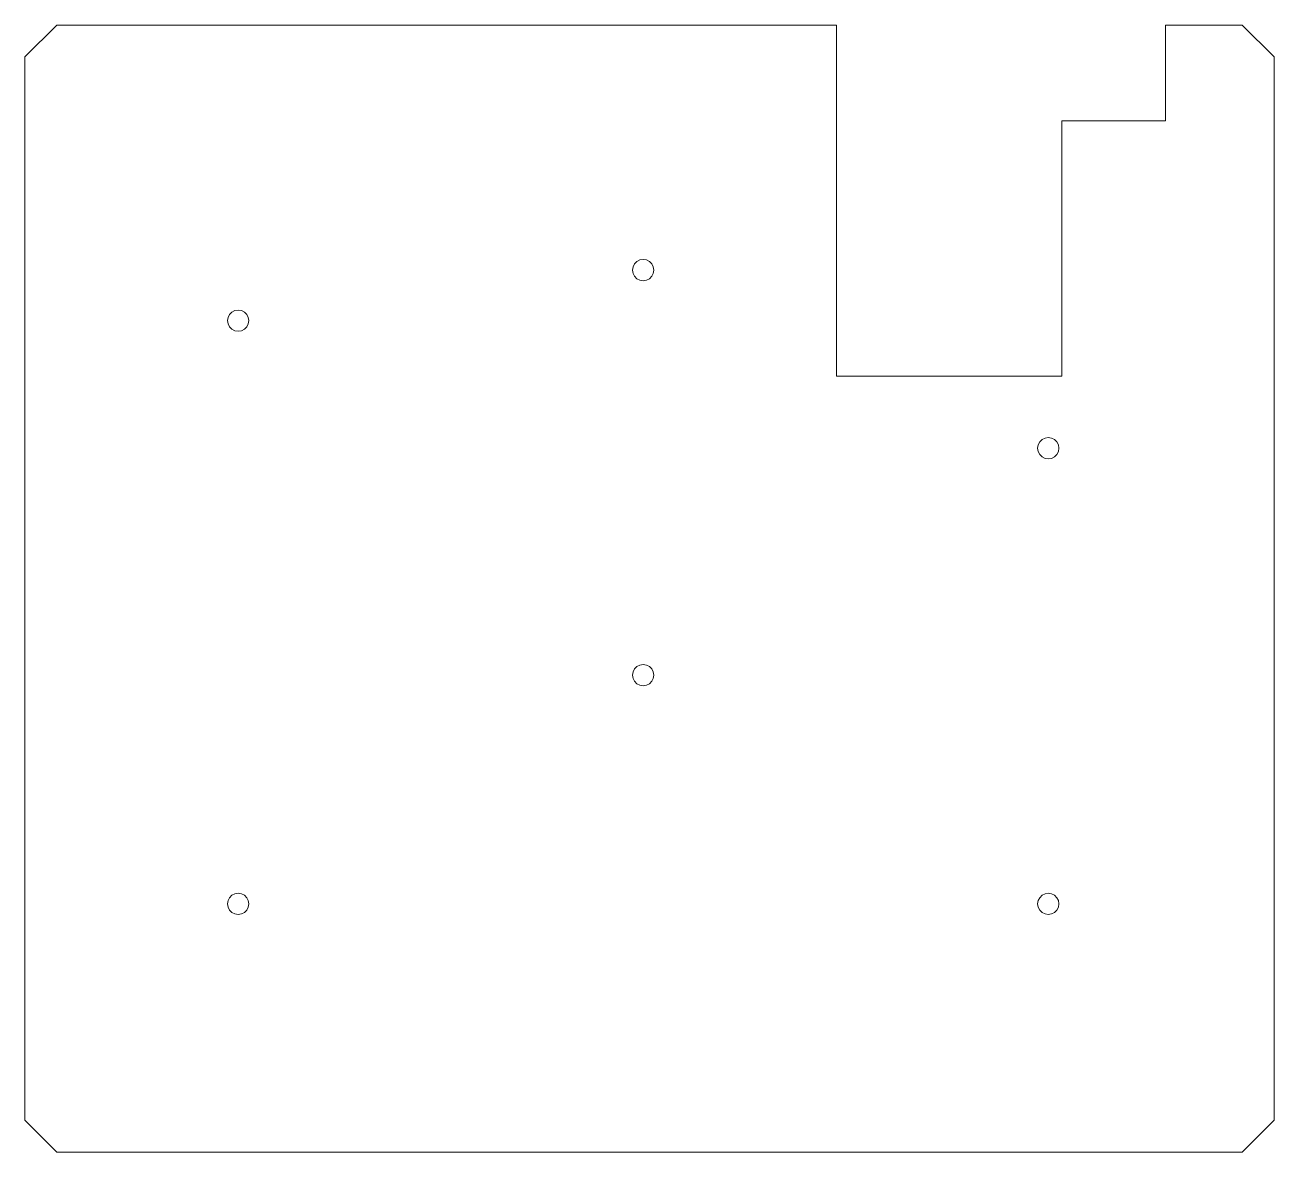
# Model space of a CAD drawing. Extents: x -93 to 24, y 0 to 106.
import ezdxf

# ---------------------------------------------------------------- set-up
doc = ezdxf.new("R2010")
doc.units = 0
doc.layers.get('0').update_dxf_attribs({"true_color": 0xffffff})

msp = doc.modelspace()

# ---------------------------------------------------------------- linework, layer by layer
for p, q in [((-90, 106.01), (-93, 103.01)), ((21.48, 106.01), (24.48, 103.01)), ((-93, 3), (-90, 0)), ((24.48, 3), (21.48, 0))]:
    msp.add_line(p, q)
at = {"lineweight": 0}
for p, q in [((-16.66, 106.01), (-90, 106.01)), ((-16.66, 72.99), (-16.66, 106.01)), ((14.27, 97.01), (14.27, 106.01)), ((14.27, 106.01), (21.48, 106.01)), ((-93, 103.01), (-93, 3)), ((4.51, 72.99), (4.51, 97.01)), ((4.51, 97.01), (14.27, 97.01)), ((-16.66, 72.99), (4.51, 72.99))]:
    msp.add_line(p, q, dxfattribs=at)
at = {"color": 0, "lineweight": 0}
for p, q in [((24.48, 103.01), (24.48, 3)), ((-35.66, 83.55), (-35.8, 83.27)), ((-35.44, 83.77), (-35.66, 83.55)), ((-35.16, 83.91), (-35.44, 83.77)), ((-34.85, 83.96), (-35.16, 83.91)), ((-34.54, 83.91), (-34.85, 83.96)), ((-34.26, 83.77), (-34.54, 83.91)), ((-34.04, 83.55), (-34.26, 83.77)), ((-33.9, 83.27), (-34.04, 83.55)), ((-35.8, 83.27), (-35.85, 82.96)), ((-35.85, 82.96), (-35.8, 82.65)), ((-35.8, 82.65), (-35.66, 82.38)), ((-35.66, 82.38), (-35.44, 82.15)), ((-34.26, 82.15), (-34.04, 82.38)), ((-34.04, 82.38), (-33.9, 82.65)), ((-33.85, 82.96), (-33.9, 83.27)), ((-33.9, 82.65), (-33.85, 82.96)), ((-35.44, 82.15), (-35.16, 82.01)), ((-35.16, 82.01), (-34.85, 81.96)), ((-34.85, 81.96), (-34.54, 82.01)), ((-34.54, 82.01), (-34.26, 82.15)), ((-73.76, 78.79), (-73.9, 78.51)), ((-73.54, 79.01), (-73.76, 78.79)), ((-73.26, 79.15), (-73.54, 79.01)), ((-72.95, 79.2), (-73.26, 79.15)), ((-72.64, 79.15), (-72.95, 79.2)), ((-72.36, 79.01), (-72.64, 79.15)), ((-72.14, 78.79), (-72.36, 79.01)), ((-72, 78.51), (-72.14, 78.79)), ((-73.9, 78.51), (-73.95, 78.2)), ((-73.95, 78.2), (-73.9, 77.89)), ((-73.9, 77.89), (-73.76, 77.61)), ((-73.76, 77.61), (-73.54, 77.39)), ((-72.36, 77.39), (-72.14, 77.61)), ((-72.14, 77.61), (-72, 77.89)), ((-71.95, 78.2), (-72, 78.51)), ((-72, 77.89), (-71.95, 78.2)), ((-73.54, 77.39), (-73.26, 77.25)), ((-73.26, 77.25), (-72.95, 77.2)), ((-72.95, 77.2), (-72.64, 77.25)), ((-72.64, 77.25), (-72.36, 77.39)), ((2.66, 67.01), (2.44, 66.79)), ((2.94, 67.15), (2.66, 67.01)), ((3.25, 67.2), (2.94, 67.15)), ((3.56, 67.15), (3.25, 67.2)), ((3.84, 67.01), (3.56, 67.15)), ((4.06, 66.79), (3.84, 67.01)), ((2.3, 66.51), (2.25, 66.2)), ((2.25, 66.2), (2.3, 65.89)), ((2.44, 66.79), (2.3, 66.51)), ((2.3, 65.89), (2.44, 65.61)), ((4.2, 66.51), (4.06, 66.79)), ((4.06, 65.61), (4.2, 65.89)), ((4.25, 66.2), (4.2, 66.51)), ((4.2, 65.89), (4.25, 66.2)), ((2.44, 65.61), (2.66, 65.39)), ((2.66, 65.39), (2.94, 65.25)), ((2.94, 65.25), (3.25, 65.2)), ((3.25, 65.2), (3.56, 65.25)), ((3.56, 65.25), (3.84, 65.39)), ((3.84, 65.39), (4.06, 65.61)), ((-34.85, 45.86), (-35.16, 45.81)), ((-34.54, 45.81), (-34.85, 45.86)), ((-35.8, 45.17), (-35.85, 44.86)), ((-35.85, 44.86), (-35.8, 44.55)), ((-35.66, 45.45), (-35.8, 45.17)), ((-35.44, 45.67), (-35.66, 45.45)), ((-35.16, 45.81), (-35.44, 45.67)), ((-34.26, 45.67), (-34.54, 45.81)), ((-34.04, 45.45), (-34.26, 45.67)), ((-33.9, 45.17), (-34.04, 45.45)), ((-33.85, 44.86), (-33.9, 45.17)), ((-33.9, 44.55), (-33.85, 44.86)), ((-35.8, 44.55), (-35.66, 44.28)), ((-35.66, 44.28), (-35.44, 44.05)), ((-35.44, 44.05), (-35.16, 43.91)), ((-35.16, 43.91), (-34.85, 43.86)), ((-34.85, 43.86), (-34.54, 43.91)), ((-34.54, 43.91), (-34.26, 44.05)), ((-34.26, 44.05), (-34.04, 44.28)), ((-34.04, 44.28), (-33.9, 44.55)), ((-73.9, 23.65), (-73.95, 23.34)), ((-73.76, 23.92), (-73.9, 23.65)), ((-73.54, 24.15), (-73.76, 23.92)), ((-73.26, 24.29), (-73.54, 24.15)), ((-72.95, 24.34), (-73.26, 24.29)), ((-72.64, 24.29), (-72.95, 24.34)), ((-72.36, 24.15), (-72.64, 24.29)), ((-72.14, 23.92), (-72.36, 24.15)), ((-72, 23.65), (-72.14, 23.92)), ((-71.95, 23.34), (-72, 23.65)), ((2.3, 23.65), (2.25, 23.34)), ((2.44, 23.92), (2.3, 23.65)), ((2.66, 24.15), (2.44, 23.92)), ((2.94, 24.29), (2.66, 24.15)), ((3.25, 24.34), (2.94, 24.29)), ((3.56, 24.29), (3.25, 24.34)), ((3.84, 24.15), (3.56, 24.29)), ((4.06, 23.92), (3.84, 24.15)), ((4.2, 23.65), (4.06, 23.92)), ((4.25, 23.34), (4.2, 23.65)), ((-73.95, 23.34), (-73.9, 23.03)), ((-73.9, 23.03), (-73.76, 22.75)), ((-73.76, 22.75), (-73.54, 22.53)), ((-73.54, 22.53), (-73.26, 22.39)), ((-73.26, 22.39), (-72.95, 22.34)), ((-72.95, 22.34), (-72.64, 22.39)), ((-72.64, 22.39), (-72.36, 22.53)), ((-72.36, 22.53), (-72.14, 22.75)), ((-72.14, 22.75), (-72, 23.03)), ((-72, 23.03), (-71.95, 23.34)), ((2.25, 23.34), (2.3, 23.03)), ((2.3, 23.03), (2.44, 22.75)), ((2.44, 22.75), (2.66, 22.53)), ((2.66, 22.53), (2.94, 22.39)), ((2.94, 22.39), (3.25, 22.34)), ((3.25, 22.34), (3.56, 22.39)), ((3.56, 22.39), (3.84, 22.53)), ((3.84, 22.53), (4.06, 22.75)), ((4.06, 22.75), (4.2, 23.03)), ((4.2, 23.03), (4.25, 23.34)), ((21.48, 0), (-90, 0))]:
    msp.add_line(p, q, dxfattribs=at)

doc.saveas('drawing.dxf')
